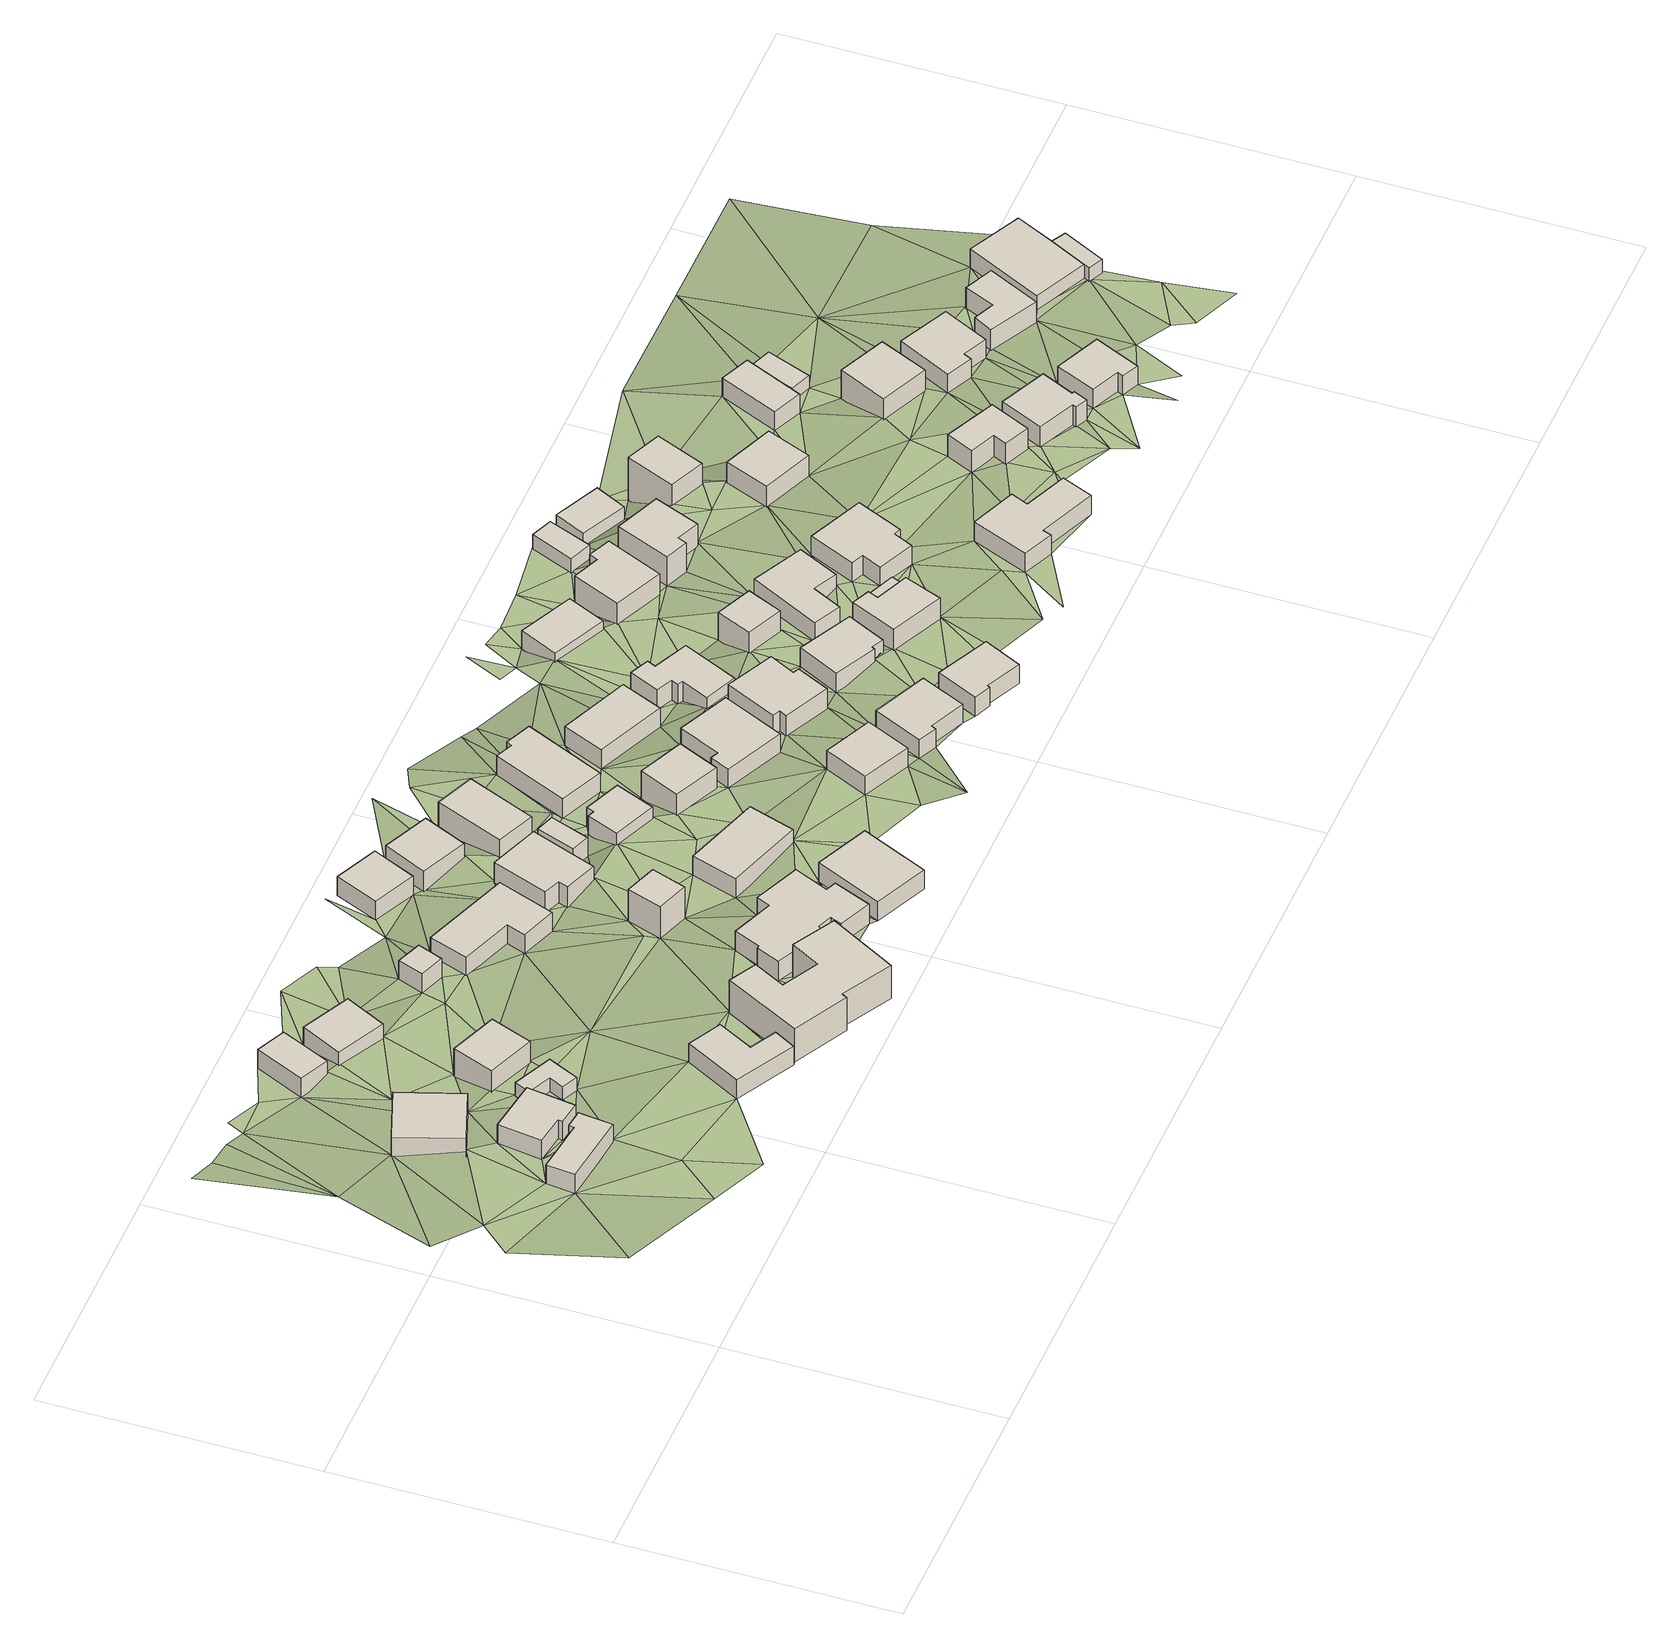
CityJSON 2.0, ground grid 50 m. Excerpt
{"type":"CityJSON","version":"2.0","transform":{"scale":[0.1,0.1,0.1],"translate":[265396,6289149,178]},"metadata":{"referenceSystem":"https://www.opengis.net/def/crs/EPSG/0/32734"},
"CityObjects":{
"building1":{"type":"Building","attributes":{"address":"Mamre Cape Town","building":"house","building:levels":"1","building_height":4.1,"roof_height":189.15,"ground_height":185.05,"plus_code":"4FRWFFQF+GR7"},"geometry":[{"type":"Solid","lod":"1","boundaries":[[[[0,1,2,3]],[[1,4,5,2]],[[4,6,7,5]],[[6,8,9,7]],[[8,10,11,9]],[[10,0,3,11]],[[3,2,5,7,9,11]],[[10,8,6,4,1,0]]]]}]},
"building2":{"type":"Building","attributes":{"address":"52 Main Road Mamre 7347 Cape Town","building":"house","building:levels":"1","building_height":4.1,"roof_height":189.15,"ground_height":185.05,"plus_code":"4FRWFFQF+HR5"},"geometry":[{"type":"Solid","lod":"1","boundaries":[[[[12,13,14,15]],[[13,16,17,14]],[[16,18,19,17]],[[18,20,21,19]],[[20,22,23,21]],[[22,12,15,23]],[[15,14,17,19,21,23]],[[22,20,18,16,13,12]]]]}]},
"building3":{"type":"Building","attributes":{"address":"54 Main Road Mamre 7347 Cape Town","building":"house","building:levels":"1","building_height":4.1,"roof_height":187.61,"ground_height":183.51,"plus_code":"4FRWFFQF+JR7"},"geometry":[{"type":"Solid","lod":"1","boundaries":[[[[24,25,26,27]],[[25,28,29,26]],[[28,30,31,29]],[[30,24,27,31]],[[27,26,29,31]],[[30,28,25,24]]]]}]},
"building4":{"type":"Building","attributes":{"building":"cabin","building:levels":"1","building_height":2.8,"roof_height":187.85,"ground_height":185.05,"plus_code":"4FRWFFQF+HV5"},"geometry":[{"type":"Solid","lod":"1","boundaries":[[[[32,33,34,35]],[[33,36,37,34]],[[36,38,39,37]],[[38,40,41,39]],[[40,42,43,41]],[[42,32,35,43]],[[35,34,37,39,41,43]],[[42,40,38,36,33,32]]]]}]},
"building5":{"type":"Building","attributes":{"address":"36 Liedeman Street Mamre 7347 Cape Town","building":"house","building:levels":"1","building_height":4.1,"roof_height":185.89,"ground_height":181.79,"plus_code":"4FRWFFQF+PV2"},"geometry":[{"type":"Solid","lod":"1","boundaries":[[[[44,45,46,47]],[[45,48,49,46]],[[48,50,51,49]],[[50,44,47,51]],[[47,46,49,51]],[[50,48,45,44]]]]}]},
"building6":{"type":"Building","attributes":{"address":"Surgery 3 Poskantoor Square Mamre 7347 Cape Town","building":"civic","building:levels":"1","amenity":"doctors","operator":"Dr. M.E. Petersen","building_height":4.1,"roof_height":190.26,"ground_height":186.16,"plus_code":"4FRWFFQF+FW9"},"geometry":[{"type":"Solid","lod":"1","boundaries":[[[[52,53,54,55]],[[53,56,57,54]],[[56,58,59,57]],[[58,60,61,59]],[[60,62,63,61]],[[62,52,55,63]],[[55,54,57,59,61,63]],[[62,60,58,56,53,52]]]]}]},
"building7":{"type":"Building","attributes":{"address":"Mamre Burial Society Association 4 Poskantoor Square Mamre 7347 Cape Town","building":"civic","building:levels":"1","amenity":"mortuary","building_height":4.1,"roof_height":189.15,"ground_height":185.05,"plus_code":"4FRWFFQF+HVX"},"geometry":[{"type":"Solid","lod":"1","boundaries":[[[[64,65,66,67]],[[65,68,69,66]],[[68,70,71,69]],[[70,64,67,71]],[[67,66,69,71]],[[70,68,65,64]]]]}]},
"building8":{"type":"Building","attributes":{"address":"35 Liedeman Street Mamre 7347 Cape Town","building":"house","building:levels":"1","building_height":4.1,"roof_height":185.89,"ground_height":181.79,"plus_code":"4FRWFFQF+MWJ"},"geometry":[{"type":"Solid","lod":"1","boundaries":[[[[72,73,74,75]],[[73,76,77,74]],[[76,78,79,77]],[[78,72,75,79]],[[75,74,77,79]],[[78,76,73,72]]]]}]},
"building9":{"type":"Building","attributes":{"address":"3 Poskantoor Square Mamre 7347 Cape Town","building":"house","building:levels":"2","building_height":6.9,"roof_height":193.06,"ground_height":186.16,"plus_code":"4FRWFFQG+C2J"},"geometry":[{"type":"Solid","lod":"1","boundaries":[[[[80,81,82,83]],[[81,84,85,82]],[[84,86,87,85]],[[86,88,89,87]],[[88,90,91,89]],[[90,92,93,91]],[[92,94,95,93]],[[94,96,97,95]],[[96,98,99,97]],[[98,80,83,99]],[[83,82,85,87,89,91,93,95,97,99]],[[98,96,94,92,90,88,86,84,81,80]]]]}]},
"building10":{"type":"Building","attributes":{"address":"34 Liedeman Street Mamre 7347 Cape Town","building":"house","building:levels":"1","building_height":4.1,"roof_height":187.34,"ground_height":183.24,"plus_code":"4FRWFFQF+MX4"},"geometry":[{"type":"Solid","lod":"1","boundaries":[[[[100,101,102,103]],[[101,104,105,102]],[[104,106,107,105]],[[106,100,103,107]],[[103,102,105,107]],[[106,104,101,100]]]]}]},
"building11":{"type":"Building","attributes":{"address":"33 Liedeman Street Mamre 7347 Cape Town","building":"house","building:levels":"1","building_height":4.1,"roof_height":186.68,"ground_height":182.58,"plus_code":"4FRWFFQG+J2H"},"geometry":[{"type":"Solid","lod":"1","boundaries":[[[[108,109,110,111]],[[109,112,113,110]],[[112,114,115,113]],[[114,116,117,115]],[[116,118,119,117]],[[118,108,111,119]],[[111,110,113,115,117,119]],[[118,116,114,112,109,108]]]]}]},
"building12":{"type":"Building","attributes":{"address":"1 Poskantoor Square Mamre 7347 Cape Town","building":"house","building:levels":"1","building_height":4.1,"roof_height":190.02,"ground_height":185.92,"plus_code":"4FRWFFQG+F34"},"geometry":[{"type":"Solid","lod":"1","boundaries":[[[[120,121,122,123]],[[121,124,125,122]],[[124,126,127,125]],[[126,128,129,127]],[[128,130,131,129]],[[130,132,133,131]],[[132,134,135,133]],[[134,136,137,135]],[[136,138,139,137]],[[138,140,141,139]],[[140,142,143,141]],[[142,144,145,143]],[[144,146,147,145]],[[146,120,123,147]],[[123,122,125,127,129,131,133,135,137,139,141,143,145,147]],[[146,144,142,140,138,136,134,132,130,128,126,124,121,120]]]]}]},
"building13":{"type":"Building","attributes":{"address":"2 Poskantoor Square Mamre 7347 Cape Town","building":"house","building:levels":"2","building_height":6.9,"roof_height":191.22,"ground_height":184.32,"plus_code":"4FRWFFQG+G3W"},"geometry":[{"type":"Solid","lod":"1","boundaries":[[[[148,149,150,151]],[[149,152,153,150]],[[152,154,155,153]],[[154,148,151,155]],[[151,150,153,155]],[[154,152,149,148]]]]}]},
"building14":{"type":"Building","attributes":{"address":"7 Kaap Street Mamre 7347 Cape Town","building":"house","building:levels":"1","building_height":4.1,"roof_height":185.1,"ground_height":181,"plus_code":"4FRWFFQG+P36"},"geometry":[{"type":"Solid","lod":"1","boundaries":[[[[156,157,158,159]],[[157,160,161,158]],[[160,162,163,161]],[[162,156,159,163]],[[159,158,161,163]],[[162,160,157,156]]]]}]},
"building15":{"type":"Building","attributes":{"address":"6 Jonas Street Mamre 7347 Cape Town","building":"house","building:levels":"1","building_height":4.1,"roof_height":189.78,"ground_height":185.68,"plus_code":"4FRWFFQG+C5J"},"geometry":[{"type":"Solid","lod":"1","boundaries":[[[[164,165,166,167]],[[165,168,169,166]],[[168,170,171,169]],[[170,164,167,171]],[[167,166,169,171]],[[170,168,165,164]]]]}]},
"building16":{"type":"Building","attributes":{"address":"32 Liedeman Street Mamre 7347 Cape Town","building":"house","building:levels":"1","building_height":4.1,"roof_height":186.68,"ground_height":182.58,"plus_code":"4FRWFFQG+J4C"},"geometry":[{"type":"Solid","lod":"1","boundaries":[[[[172,173,174,175]],[[173,176,177,174]],[[176,178,179,177]],[[178,180,181,179]],[[180,182,183,181]],[[182,172,175,183]],[[175,174,177,179,181,183]],[[182,180,178,176,173,172]]]]}]},
"building17":{"type":"Building","attributes":{"address":"8 Kaap Street Mamre 7347 Cape Town","building":"house","building:levels":"1","building_height":4.1,"roof_height":185.1,"ground_height":181,"plus_code":"4FRWFFQG+M3X"},"geometry":[{"type":"Solid","lod":"1","boundaries":[[[[184,185,186,187]],[[185,188,189,186]],[[188,190,191,189]],[[190,184,187,191]],[[187,186,189,191]],[[190,188,185,184]]]]}]},
"building18":{"type":"Building","attributes":{"address":"25 Liedeman Street Mamre 7347 Cape Town","building":"house","building:levels":"1","building_height":4.1,"roof_height":188.11,"ground_height":184.01,"plus_code":"4FRWFFQG+G56"},"geometry":[{"type":"Solid","lod":"1","boundaries":[[[[192,193,194,195]],[[193,196,197,194]],[[196,198,199,197]],[[198,192,195,199]],[[195,194,197,199]],[[198,196,193,192]]]]}]},
"building19":{"type":"Building","attributes":{"address":"Liedeman Street Mamre 7347 Cape Town","building":"garage","building:levels":"1","building_height":4.1,"roof_height":186.14,"ground_height":182.04,"plus_code":"4FRWFFQG+J48"},"geometry":[{"type":"Solid","lod":"1","boundaries":[[[[200,201,202,203]],[[201,204,205,202]],[[204,206,207,205]],[[206,200,203,207]],[[203,202,205,207]],[[206,204,201,200]]]]}]},
"building20":{"type":"Building","attributes":{"address":"9 Kaap Street Mamre 7347 Cape Town","building":"house","building:levels":"1","building_height":4.1,"roof_height":186.14,"ground_height":182.04,"plus_code":"4FRWFFQG+M49"},"geometry":[{"type":"Solid","lod":"1","boundaries":[[[[208,209,210,211]],[[209,212,213,210]],[[212,214,215,213]],[[214,208,211,215]],[[211,210,213,215]],[[214,212,209,208]]]]}]},
"building21":{"type":"Building","attributes":{"address":"31 Liedeman Street Mamre 7347 Cape Town","building":"house","building:levels":"1","building_height":4.1,"roof_height":186.14,"ground_height":182.04,"plus_code":"4FRWFFQG+H5V"},"geometry":[{"type":"Solid","lod":"1","boundaries":[[[[216,217,218,219]],[[217,220,221,218]],[[220,222,223,221]],[[222,224,225,223]],[[224,226,227,225]],[[226,216,219,227]],[[219,218,221,223,225,227]],[[226,224,222,220,217,216]]]]}]},
"building22":{"type":"Building","attributes":{"address":"Liedeman Street Mamre 7347 Cape Town","building":"house","building:levels":"1","building_height":4.1,"roof_height":188.11,"ground_height":184.01,"plus_code":"4FRWFFQG+H67"},"geometry":[{"type":"Solid","lod":"1","boundaries":[[[[228,229,230,231]],[[229,232,233,230]],[[232,234,235,233]],[[234,228,231,235]],[[231,230,233,235]],[[234,232,229,228]]]]}]},
"building23":{"type":"Building","attributes":{"address":"10 Kaap Street Mamre 7347 Cape Town","building":"house","building:levels":"1","building_height":4.1,"roof_height":186.14,"ground_height":182.04,"plus_code":"4FRWFFQG+J6R"},"geometry":[{"type":"Solid","lod":"1","boundaries":[[[[236,237,238,239]],[[237,240,241,238]],[[240,242,243,241]],[[242,244,245,243]],[[244,246,247,245]],[[246,236,239,247]],[[239,238,241,243,245,247]],[[246,244,242,240,237,236]]]]}]},
"building24":{"type":"Building","attributes":{"address":"23 Liedeman Street Mamre 7347 Cape Town","building":"house","building:levels":"1","building_height":4.1,"roof_height":189.56,"ground_height":185.46,"plus_code":"4FRWFFQG+F77"},"geometry":[{"type":"Solid","lod":"1","boundaries":[[[[248,249,250,251]],[[249,252,253,250]],[[252,254,255,253]],[[254,248,251,255]],[[251,250,253,255]],[[254,252,249,248]]]]}]},
"building25":{"type":"Building","attributes":{"address":"28 Liedeman Street Mamre 7347 Cape Town","building":"house","building:levels":"1","building_height":4.1,"roof_height":188.09,"ground_height":183.99,"plus_code":"4FRWFFQG+G7R"},"geometry":[{"type":"Solid","lod":"1","boundaries":[[[[256,257,258,259]],[[257,260,261,258]],[[260,262,263,261]],[[262,264,265,263]],[[264,266,267,265]],[[266,256,259,267]],[[259,258,261,263,265,267]],[[266,264,262,260,257,256]]]]}]},
"building26":{"type":"Building","attributes":{"address":"11 Kaap Street Mamre 7347 Cape Town","building":"house","building:levels":"1","building_height":4.1,"roof_height":186.02,"ground_height":181.92,"plus_code":"4FRWFFQG+J7C"},"geometry":[{"type":"Solid","lod":"1","boundaries":[[[[268,269,270,271]],[[269,272,273,270]],[[272,274,275,273]],[[274,268,271,275]],[[271,270,273,275]],[[274,272,269,268]]]]}]},
"building27":{"type":"Building","attributes":{"address":"21 Liedeman Street Mamre 7347 Cape Town","building":"house","building:levels":"1","building_height":4.1,"roof_height":189.56,"ground_height":185.46,"plus_code":"4FRWFFQG+C8V"},"geometry":[{"type":"Solid","lod":"1","boundaries":[[[[276,277,278,279]],[[277,280,281,278]],[[280,282,283,281]],[[282,284,285,283]],[[284,286,287,285]],[[286,276,279,287]],[[279,278,281,283,285,287]],[[286,284,282,280,277,276]]]]}]},
"building28":{"type":"Building","attributes":{"address":"26 Liedeman Street Mamre 7347 Cape Town","building":"house","building:levels":"1","building_height":4.1,"roof_height":188.09,"ground_height":183.99,"plus_code":"4FRWFFQG+G8V"},"geometry":[{"type":"Solid","lod":"1","boundaries":[[[[288,289,290,291]],[[289,292,293,290]],[[292,294,295,293]],[[294,296,297,295]],[[296,298,299,297]],[[298,300,301,299]],[[300,302,303,301]],[[302,288,291,303]],[[291,290,293,295,297,299,301,303]],[[302,300,298,296,294,292,289,288]]]]}]},
"building29":{"type":"Building","attributes":{"address":"19 Liedeman Street Mamre 7347 Cape Town","building":"house","building:levels":"1","building_height":4.1,"roof_height":189.61,"ground_height":185.51,"plus_code":"4FRWFFQG+C9G"},"geometry":[{"type":"Solid","lod":"1","boundaries":[[[[304,305,306,307]],[[305,308,309,306]],[[308,310,311,309]],[[310,312,313,311]],[[312,314,315,313]],[[314,304,307,315]],[[307,306,309,311,313,315]],[[314,312,310,308,305,304]]]]}]},
"building30":{"type":"Building","attributes":{"address":"12 Kaap Street Mamre 7347 Cape Town","building":"house","building:levels":"1","building_height":4.1,"roof_height":186.02,"ground_height":181.92,"plus_code":"4FRWFFQG+H8W"},"geometry":[{"type":"Solid","lod":"1","boundaries":[[[[316,317,318,319]],[[317,320,321,318]],[[320,322,323,321]],[[322,324,325,323]],[[324,326,327,325]],[[326,328,329,327]],[[328,330,331,329]],[[330,332,333,331]],[[332,334,335,333]],[[334,316,319,335]],[[319,318,321,323,325,327,329,331,333,335]],[[334,332,330,328,326,324,322,320,317,316]]]]}]},
"building31":{"type":"Building","attributes":{"address":"24 Liedeman Street Mamre 7347 Cape Town","building":"house","building:levels":"1","building_height":4.1,"roof_height":187.82,"ground_height":183.72,"plus_code":"4FRWFFQG+G98"},"geometry":[{"type":"Solid","lod":"1","boundaries":[[[[336,337,338,339]],[[337,340,341,338]],[[340,342,343,341]],[[342,344,345,343]],[[344,346,347,345]],[[346,336,339,347]],[[339,338,341,343,345,347]],[[346,344,342,340,337,336]]]]}]},
"building32":{"type":"Building","attributes":{"address":"Mamre 7347 Cape Town","building":"house","building:levels":"1","building_height":4.1,"roof_height":183.25,"ground_height":179.15,"plus_code":"4FRWFFQG+M9C"},"geometry":[{"type":"Solid","lod":"1","boundaries":[[[[348,349,350,351]],[[349,352,353,350]],[[352,354,355,353]],[[354,348,351,355]],[[351,350,353,355]],[[354,352,349,348]]]]}]},
"building33":{"type":"Building","attributes":{"address":"13 Kaap Street Mamre 7347 Cape Town","building":"house","building:levels":"1","building_height":4.1,"roof_height":187.82,"ground_height":183.72,"plus_code":"4FRWFFQG+H9H"},"geometry":[{"type":"Solid","lod":"1","boundaries":[[[[356,357,358,359]],[[357,360,361,358]],[[360,362,363,361]],[[362,356,359,363]],[[359,358,361,363]],[[362,360,357,356]]]]}]},
"building34":{"type":"Building","attributes":{"address":"22 Liedeman Street Mamre 7347 Cape Town","building":"house","building:levels":"1","building_height":4.1,"roof_height":189.61,"ground_height":185.51,"plus_code":"4FRWFFQG+FCV"},"geometry":[{"type":"Solid","lod":"1","boundaries":[[[[364,365,366,367]],[[365,368,369,366]],[[368,370,371,369]],[[370,372,373,371]],[[372,374,375,373]],[[374,364,367,375]],[[367,366,369,371,373,375]],[[374,372,370,368,365,364]]]]}]},
"building35":{"type":"Building","attributes":{"building":"garage","building:levels":"1","building_height":4.1,"roof_height":187.82,"ground_height":183.72,"plus_code":"4FRWFFQG+GC5"},"geometry":[{"type":"Solid","lod":"1","boundaries":[[[[368,365,376,377]],[[365,364,378,376]],[[364,379,380,378]],[[379,381,382,380]],[[381,368,377,382]],[[377,376,378,380,382]],[[381,379,364,365,368]]]]}]},
"building36":{"type":"Building","attributes":{"address":"14 Kaap Street Mamre 7347 Cape Town","building":"house","building:levels":"1","building_height":4.1,"roof_height":187.82,"ground_height":183.72,"plus_code":"4FRWFFQG+HC4"},"geometry":[{"type":"Solid","lod":"1","boundaries":[[[[383,384,385,386]],[[384,387,388,385]],[[387,389,390,388]],[[389,391,392,390]],[[391,393,394,392]],[[393,383,386,394]],[[386,385,388,390,392,394]],[[393,391,389,387,384,383]]]]}]},
"building37":{"type":"Building","attributes":{"address":"Mamre 7347 Cape Town","building":"house","building:levels":"1","building_height":4.1,"roof_height":185.78,"ground_height":181.68,"plus_code":"4FRWFFQG+MC6"},"geometry":[{"type":"Solid","lod":"1","boundaries":[[[[395,396,397,398]],[[396,399,400,397]],[[399,401,402,400]],[[401,403,404,402]],[[403,405,406,404]],[[405,395,398,406]],[[398,397,400,402,404,406]],[[405,403,401,399,396,395]]]]}]},
"building38":{"type":"Building","attributes":{"address":"15 Kaap Street Mamre 7347 Cape Town","building":"house","building:levels":"1","building_height":4.1,"roof_height":189.63,"ground_height":185.53,"plus_code":"4FRWFFQG+GFP"},"geometry":[{"type":"Solid","lod":"1","boundaries":[[[[407,408,409,410]],[[408,411,412,409]],[[411,413,414,412]],[[413,415,416,414]],[[415,417,418,416]],[[417,419,420,418]],[[419,421,422,420]],[[421,407,410,422]],[[410,409,412,414,416,418,420,422]],[[421,419,417,415,413,411,408,407]]]]}]},
"building39":{"type":"Building","attributes":{"address":"Mamre 7347 Cape Town","building":"house","building:levels":"1","building_height":4.1,"roof_height":188.11,"ground_height":184.01,"plus_code":"4FRWFFQG+JCX"},"geometry":[{"type":"Solid","lod":"1","boundaries":[[[[423,424,425,426]],[[424,427,428,425]],[[427,429,430,428]],[[429,431,432,430]],[[431,433,434,432]],[[433,423,426,434]],[[426,425,428,430,432,434]],[[433,431,429,427,424,423]]]]}]},
"building40":{"type":"Building","attributes":{"building":"cabin","building:levels":"1","building_height":2.8,"roof_height":181.95,"ground_height":179.15,"plus_code":"4FRWFFQG+PC5"},"geometry":[{"type":"Solid","lod":"1","boundaries":[[[[435,436,437,438]],[[436,439,440,437]],[[439,441,442,440]],[[441,435,438,442]],[[438,437,440,442]],[[441,439,436,435]]]]}]},
"building41":{"type":"Building","attributes":{"address":"18 Liedeman Street Mamre 7347 Cape Town","building":"house","building:levels":"1","building_height":4.1,"roof_height":190.55,"ground_height":186.45,"plus_code":"4FRWFFQG+CGW"},"geometry":[{"type":"Solid","lod":"1","boundaries":[[[[443,444,445,446]],[[444,447,448,445]],[[447,449,450,448]],[[449,451,452,450]],[[451,453,454,452]],[[453,455,456,454]],[[455,457,458,456]],[[457,443,446,458]],[[446,445,448,450,452,454,456,458]],[[457,455,453,451,449,447,444,443]]]]}]},
"building42":{"type":"Building","attributes":{"building":"cabin","building:levels":"1","building_height":2.8,"roof_height":181.5,"ground_height":178.7,"plus_code":"4FRWFFQG+MFW"},"geometry":[{"type":"Solid","lod":"1","boundaries":[[[[459,460,461,462]],[[460,463,464,461]],[[463,465,466,464]],[[465,459,462,466]],[[462,461,464,466]],[[465,463,460,459]]]]}]},
"building43":{"type":"Building","attributes":{"building":"house","building:levels":"1","building_height":4.1,"roof_height":188.11,"ground_height":184.01,"plus_code":"4FRWFFQG+MG7"},"geometry":[{"type":"Solid","lod":"1","boundaries":[[[[467,468,469,470]],[[468,471,472,469]],[[471,473,474,472]],[[473,467,470,474]],[[470,469,472,474]],[[473,471,468,467]]]]}]},
"building44":{"type":"Building","attributes":{"address":"Mamre 7347 Cape Town","building":"house","building:levels":"1","building_height":4.1,"roof_height":188.11,"ground_height":184.01,"plus_code":"4FRWFFQG+JG5"},"geometry":[{"type":"Solid","lod":"1","boundaries":[[[[475,476,477,478]],[[476,479,480,477]],[[479,481,482,480]],[[481,475,478,482]],[[478,477,480,482]],[[481,479,476,475]]]]}]},
"building45":{"type":"Building","attributes":{"address":"16 Kaap Street Mamre 7347 Cape Town","building":"yes","building:levels":"1","building_height":4.1,"roof_height":190.54,"ground_height":186.44,"plus_code":"4FRWFFQG+FJJ"},"geometry":[{"type":"Solid","lod":"1","boundaries":[[[[483,484,485,486]],[[484,487,488,485]],[[487,489,490,488]],[[489,491,492,490]],[[491,493,494,492]],[[493,483,486,494]],[[486,485,488,490,492,494]],[[493,491,489,487,484,483]]]]}]},
"building46":{"type":"Building","attributes":{"address":"17 Kaap Street Mamre 7347 Cape Town","building":"house","building:levels":"1","building_height":4.1,"roof_height":190.54,"ground_height":186.44,"plus_code":"4FRWFFQG+FJ9"},"geometry":[{"type":"Solid","lod":"1","boundaries":[[[[495,496,497,498]],[[496,499,500,497]],[[499,501,502,500]],[[501,503,504,502]],[[503,505,506,504]],[[505,507,508,506]],[[507,509,510,508]],[[509,495,498,510]],[[498,497,500,502,504,506,508,510]],[[509,507,505,503,501,499,496,495]]]]}]},
"building47":{"type":"Building","attributes":{"address":"Mamre 7347 Cape Town","building":"house","building:levels":"1","building_height":4.1,"roof_height":187.69,"ground_height":183.59,"plus_code":"4FRWFFQG+JJM"},"geometry":[{"type":"Solid","lod":"1","boundaries":[[[[511,512,513,514]],[[512,515,516,513]],[[515,517,518,516]],[[517,511,514,518]],[[514,513,516,518]],[[517,515,512,511]]]]}]},
"building48":{"type":"Building","attributes":{"address":"Mamre 7347 Cape Town","building":"house","building:levels":"1","building_height":4.1,"roof_height":189.83,"ground_height":185.73,"plus_code":"4FRWFFQG+HJ9"},"geometry":[{"type":"Solid","lod":"1","boundaries":[[[[519,520,521,522]],[[520,523,524,521]],[[523,525,526,524]],[[525,519,522,526]],[[522,521,524,526]],[[525,523,520,519]]]]}]},
"building49":{"type":"Building","attributes":{"building":"cabin","building:levels":"1","building_height":2.8,"roof_height":186.39,"ground_height":183.59,"plus_code":"4FRWFFQG+JJH"},"geometry":[{"type":"Solid","lod":"1","boundaries":[[[[527,528,529,530]],[[528,531,532,529]],[[531,533,534,532]],[[533,527,530,534]],[[530,529,532,534]],[[533,531,528,527]]]]}]},
"building50":{"type":"Building","attributes":{"address":"18 Kaap Street Mamre 7347 Cape Town","building":"house","building:levels":"1","building_height":4.1,"roof_height":190.18,"ground_height":186.08,"plus_code":"4FRWFFQG+CMX"},"geometry":[{"type":"Solid","lod":"1","boundaries":[[[[535,536,537,538]],[[536,539,540,537]],[[539,541,542,540]],[[541,543,544,542]],[[543,545,546,544]],[[545,535,538,546]],[[538,537,540,542,544,546]],[[545,543,541,539,536,535]]]]}]},
"building51":{"type":"Building","attributes":{"address":"Mamre 7347 Cape Town","building":"house","building:levels":"1","building_height":4.1,"roof_height":189.13,"ground_height":185.03,"plus_code":"4FRWFFQG+GMQ"},"geometry":[{"type":"Solid","lod":"1","boundaries":[[[[547,548,549,550]],[[548,551,552,549]],[[551,553,554,552]],[[553,555,556,554]],[[555,557,558,556]],[[557,547,550,558]],[[550,549,552,554,556,558]],[[557,555,553,551,548,547]]]]}]},
"building52":{"type":"Building","attributes":{"address":"21 Mamre 7347 Cape Town","building":"house","building:levels":"1","building_height":4.1,"roof_height":189.13,"ground_height":185.03,"plus_code":"4FRWFFQG+GP9"},"geometry":[{"type":"Solid","lod":"1","boundaries":[[[[559,560,561,562]],[[560,563,564,561]],[[563,565,566,564]],[[565,567,568,566]],[[567,569,570,568]],[[569,559,562,570]],[[562,561,564,566,568,570]],[[569,567,565,563,560,559]]]]}]},
"building53":{"type":"Building","attributes":{"address":"43 Mamre 7347 Cape Town","building":"house","building:levels":"1","building_height":4.1,"roof_height":187.73,"ground_height":183.63,"plus_code":"4FRWFFQG+GRC"},"geometry":[{"type":"Solid","lod":"1","boundaries":[[[[571,572,573,574]],[[572,575,576,573]],[[575,577,578,576]],[[577,579,580,578]],[[579,571,574,580]],[[574,573,576,578,580]],[[579,577,575,572,571]]]]}]},
"building54":{"type":"Building","attributes":{"building":"garage","building:levels":"1","building_height":4.1,"roof_height":187.73,"ground_height":183.63,"plus_code":"4FRWFFQG+FRV"},"geometry":[{"type":"Solid","lod":"1","boundaries":[[[[572,571,574,573]],[[571,581,582,574]],[[581,583,584,582]],[[583,585,586,584]],[[585,572,573,586]],[[573,574,582,584,586]],[[585,583,581,571,572]]]]}]},
"terrain1":{"type":"TINRelief","geometry":[{"type":"CompositeSurface","lod":"1","boundaries":[[[10,587,588]],[[587,10,589]],[[588,590,10]],[[591,592,589]],[[591,593,592]],[[589,10,8]],[[594,589,8]],[[595,10,590]],[[593,596,597]],[[594,591,589]],[[590,598,595]],[[593,599,596]],[[595,600,10]],[[12,22,8]],[[8,6,12]],[[593,591,601]],[[22,594,8]],[[601,599,593]],[[4,12,6]],[[12,4,16]],[[16,13,12]],[[595,598,52]],[[1,16,4]],[[22,24,594]],[[52,600,595]],[[18,1,600]],[[16,1,18]],[[601,591,44]],[[22,20,24]],[[44,591,25]],[[602,18,600]],[[601,603,604]],[[605,20,18]],[[18,606,605]],[[603,601,44]],[[607,25,24]],[[608,24,20]],[[18,602,606]],[[20,605,608]],[[25,607,44]],[[52,62,600]],[[24,608,609]],[[610,605,606]],[[602,600,62]],[[607,24,611]],[[611,24,609]],[[44,607,612]],[[50,603,44]],[[609,608,613]],[[607,614,612]],[[608,42,613]],[[607,611,615]],[[614,607,615]],[[42,602,616]],[[616,602,62]],[[614,617,612]],[[53,618,56]],[[613,42,616]],[[48,612,617]],[[58,56,60]],[[616,68,613]],[[60,619,62]],[[619,56,618]],[[611,68,620]],[[620,615,611]],[[619,616,62]],[[60,56,619]],[[617,621,48]],[[621,617,76]],[[615,100,76]],[[615,620,100]],[[112,68,616]],[[622,620,68]],[[98,96,623]],[[76,100,106]],[[96,94,623]],[[616,619,154]],[[98,624,619]],[[101,100,620]],[[621,76,625]],[[112,622,68]],[[626,76,106]],[[622,101,620]],[[94,92,623]],[[76,626,625]],[[98,623,624]],[[624,627,619]],[[628,112,616]],[[622,629,101]],[[92,630,623]],[[616,154,628]],[[627,154,619]],[[104,101,629]],[[624,631,627]],[[632,106,104]],[[632,626,106]],[[90,630,92]],[[112,109,622]],[[104,629,632]],[[633,634,90]],[[90,634,630]],[[635,636,630]],[[630,634,635]],[[114,112,628]],[[634,633,136]],[[154,627,148]],[[637,627,638]],[[628,154,152]],[[627,637,148]],[[628,152,114]],[[157,632,629]],[[639,114,152]],[[156,640,632]],[[629,116,157]],[[136,170,138]],[[632,157,156]],[[641,114,639]],[[641,116,114]],[[637,198,148]],[[639,642,641]],[[643,639,152]],[[637,142,198]],[[149,643,152]],[[170,168,138]],[[140,138,168]],[[149,148,196]],[[641,644,116]],[[198,196,148]],[[168,142,140]],[[645,157,116]],[[645,116,644]],[[645,646,157]],[[198,142,647]],[[149,648,643]],[[645,644,649]],[[149,196,648]],[[160,157,646]],[[168,647,142]],[[643,201,200]],[[650,649,644]],[[200,180,643]],[[644,180,650]],[[201,643,648]],[[647,168,165]],[[196,651,648]],[[200,206,180]],[[652,165,653]],[[650,180,654]],[[165,652,647]],[[196,193,651]],[[214,649,650]],[[226,201,648]],[[180,206,654]],[[201,226,204]],[[185,649,214]],[[206,204,654]],[[655,648,651]],[[185,656,646]],[[204,226,222]],[[252,647,652]],[[224,222,226]],[[657,651,193]],[[654,204,658]],[[651,657,655]],[[659,204,222]],[[658,204,659]],[[185,214,656]],[[660,252,652]],[[658,212,654]],[[193,647,249]],[[657,234,655]],[[657,193,266]],[[659,222,661]],[[252,249,647]],[[220,655,234]],[[661,222,220]],[[214,212,662]],[[663,658,659]],[[657,266,664]],[[249,266,193]],[[663,212,658]],[[661,220,234]],[[254,252,660]],[[254,660,665]],[[212,663,662]],[[664,266,264]],[[661,234,272]],[[664,264,666]],[[234,666,272]],[[667,662,663]],[[282,254,665]],[[262,666,264]],[[256,266,249]],[[282,665,284]],[[663,668,669]],[[661,272,269]],[[262,260,666]],[[666,260,272]],[[661,269,237]],[[254,282,248]],[[667,663,670]],[[670,663,669]],[[249,671,256]],[[671,249,248]],[[260,274,272]],[[280,248,282]],[[672,669,237]],[[673,256,671]],[[276,286,284]],[[670,669,672]],[[256,673,257]],[[671,674,673]],[[248,675,671]],[[260,676,274]],[[248,280,675]],[[260,257,676]],[[237,269,677]],[[673,678,257]],[[679,269,268]],[[237,677,672]],[[678,676,257]],[[276,308,305]],[[676,680,274]],[[677,269,679]],[[337,675,280]],[[268,274,681]],[[681,274,680]],[[337,280,277]],[[305,277,276]],[[682,676,678]],[[680,676,683]],[[684,681,680]],[[268,681,685]],[[677,679,268]],[[675,337,289]],[[678,294,682]],[[277,305,686]],[[294,292,289]],[[337,277,687]],[[685,688,268]],[[336,289,337]],[[677,268,688]],[[294,289,336]],[[304,686,305]],[[689,688,685]],[[686,690,277]],[[691,682,294]],[[689,692,328]],[[277,690,687]],[[328,682,691]],[[691,294,336]],[[314,693,304]],[[688,694,677]],[[342,687,695]],[[696,694,697]],[[695,687,690]],[[698,688,689]],[[691,336,699]],[[688,354,694]],[[700,686,304]],[[328,701,689]],[[336,384,699]],[[691,362,328]],[[690,686,700]],[[336,346,384]],[[694,354,702]],[[370,695,690]],[[700,304,693]],[[703,691,699]],[[689,704,698]],[[699,384,703]],[[370,346,695]],[[689,701,704]],[[701,328,362]],[[346,387,384]],[[354,705,702]],[[700,693,706]],[[346,370,387]],[[703,384,383]],[[354,352,705]],[[370,381,387]],[[362,707,701]],[[381,370,368]],[[698,704,352]],[[703,383,707]],[[708,387,381]],[[704,701,709]],[[389,387,708]],[[405,352,704]],[[706,710,700]],[[711,705,352]],[[423,701,707]],[[712,413,381]],[[707,383,423]],[[408,708,381]],[[408,381,413]],[[415,713,700]],[[701,423,709]],[[711,352,405]],[[443,710,706]],[[700,710,415]],[[712,713,415]],[[408,413,411]],[[712,415,413]],[[424,423,383]],[[405,714,401]],[[708,408,407]],[[444,443,715]],[[711,405,716]],[[401,716,405]],[[709,423,433]],[[708,407,717]],[[718,383,717]],[[383,718,424]],[[433,719,709]],[[443,457,710]],[[401,719,716]],[[415,710,457]],[[716,720,711]],[[718,721,424]],[[419,417,415]],[[419,415,457]],[[722,716,719]],[[719,433,722]],[[723,717,407]],[[722,433,459]],[[723,718,717]],[[444,449,447]],[[724,459,433]],[[722,459,439]],[[407,421,723]],[[718,725,724]],[[419,457,487]],[[718,723,725]],[[465,439,459]],[[460,459,724]],[[419,487,421]],[[726,724,725]],[[451,455,453]],[[460,724,726]],[[487,457,455]],[[727,726,725]],[[421,476,723]],[[723,728,725]],[[468,460,726]],[[729,451,449]],[[455,451,730]],[[728,727,725]],[[460,468,463]],[[484,421,487]],[[455,731,487]],[[730,731,455]],[[730,451,729]],[[476,421,732]],[[728,467,727]],[[463,468,467]],[[484,732,421]],[[729,733,730]],[[734,487,731]],[[728,479,467]],[[735,731,730]],[[736,735,730]],[[730,733,736]],[[511,479,476]],[[476,732,737]],[[467,738,463]],[[483,732,484]],[[733,739,736]],[[740,735,736]],[[476,512,511]],[[501,733,741]],[[517,467,479]],[[476,737,512]],[[483,735,740]],[[739,742,736]],[[739,733,501]],[[517,479,511]],[[741,535,501]],[[732,483,553]],[[743,737,732]],[[535,741,539]],[[738,467,517]],[[553,483,740]],[[535,503,501]],[[525,512,737]],[[553,743,732]],[[505,503,507]],[[503,535,545]],[[527,512,528]],[[525,528,512]],[[740,507,555]],[[555,553,740]],[[512,527,515]],[[507,503,545]],[[539,536,535]],[[541,539,744]],[[515,738,517]],[[527,533,515]],[[528,525,745]],[[551,743,553]],[[547,507,545]],[[555,507,547]],[[515,533,531]],[[745,743,551]],[[555,547,557]],[[746,541,747]],[[748,547,545]],[[543,541,746]],[[745,749,528]],[[528,749,531]],[[545,543,750]],[[738,515,751]],[[545,750,748]],[[745,551,749]],[[547,748,752]],[[531,751,515]],[[752,548,547]],[[543,746,750]],[[548,749,551]],[[752,753,548]],[[749,751,531]],[[752,754,753]],[[749,548,753]],[[755,746,756]],[[746,755,750]],[[757,559,750]],[[758,756,759]],[[757,750,755]],[[753,577,749]],[[759,760,758]],[[755,756,758]],[[753,559,577]],[[577,559,757]],[[755,761,757]],[[758,762,755]],[[749,577,763]],[[749,764,751]],[[585,575,572]],[[749,763,764]],[[763,577,575]]]}]}
},
"vertices":[
[338,307,71],[345,370,71],[345,370,112],[338,307,112],[310,374,71],[310,374,112],[309,364,71],[309,364,112],[209,376,71],[209,376,112],[203,323,71],[203,323,112],
[261,402,71],[317,394,71],[317,394,112],[261,402,112],[316,386,71],[316,386,112],[360,380,71],[360,380,112],[373,469,71],[373,469,112],[273,483,71],[273,483,112],
[343,560,55],[304,675,55],[304,675,96],[343,560,96],[201,640,55],[201,640,96],[241,525,55],[241,525,96],
[392,496,69],[378,467,69],[378,467,98],[392,496,98],[421,447,69],[421,447,98],[409,420,69],[409,420,98],[438,407,69],[438,407,98],[464,463,69],[464,463,98],
[301,832,38],[356,807,38],[356,807,79],[301,832,79],[397,897,38],[397,897,79],[343,922,38],[343,922,79],
[495,152,82],[603,93,82],[603,93,123],[495,152,123],[625,132,82],[625,132,123],[577,158,82],[577,158,123],[612,223,82],[612,223,123],[551,255,82],[551,255,123],
[391,536,52],[479,502,52],[479,502,112],[391,536,112],[508,578,52],[508,578,112],[420,612,52],[420,612,112],
[381,796,36],[470,752,36],[470,752,79],[381,796,79],[508,827,36],[508,827,79],[419,871,36],[419,871,79],
[688,235,79],[614,95,79],[614,95,151],[688,235,151],[714,42,79],[714,42,151],[719,52,79],[719,52,151],[811,1,79],[811,1,151],[881,125,79],[881,125,151],[804,168,79],[804,168,151],[774,114,79],[774,114,151],[707,150,79],[707,150,151],[738,208,79],[738,208,151],
[590,729,52],[636,712,52],[636,712,93],[590,729,93],[654,758,52],[654,758,93],[608,776,52],[608,776,93],
[658,678,46],[755,643,46],[755,643,87],[658,678,87],[742,608,46],[742,608,87],[808,584,46],[808,584,87],[847,689,46],[847,689,87],[684,749,46],[684,749,87],
[834,278,77],[813,230,77],[813,230,120],[834,278,120],[808,231,77],[808,231,120],[789,188,77],[789,188,120],[883,142,77],[883,142,120],[891,155,77],[891,155,120],[918,144,77],[918,144,120],[909,123,77],[909,123,120],[969,97,77],[969,97,120],[998,166,77],[998,166,120],[979,174,77],[979,174,120],[1007,237,77],[1007,237,120],[922,273,77],[922,273,120],[911,248,77],[911,248,120],
[893,387,63],[915,450,63],[915,450,132],[893,387,132],[856,471,63],[856,471,132],[834,408,63],[834,408,132],
[751,868,30],[829,832,30],[829,832,71],[751,868,71],[865,911,30],[865,911,71],[786,947,30],[786,947,71],
[1079,42,77],[1135,165,77],[1135,165,118],[1079,42,118],[1037,209,77],[1037,209,118],[981,86,77],[981,86,118],
[850,612,40],[880,600,40],[880,600,87],[850,612,87],[874,582,40],[874,582,87],[935,559,40],[935,559,87],[981,680,40],[981,680,87],[889,714,40],[889,714,87],
[931,781,19],[967,861,19],[967,861,71],[931,781,71],[883,899,19],[883,899,71],[846,820,19],[846,820,71],
[1115,281,60],[1143,366,60],[1143,366,101],[1115,281,101],[999,412,60],[999,412,101],[971,328,60],[971,328,101],
[969,607,40],[1003,595,40],[1003,595,81],[969,607,81],[1029,666,40],[1029,666,81],[995,678,40],[995,678,81],
[949,727,19],[1019,697,19],[1019,697,81],[949,727,81],[1071,821,19],[1071,821,81],[1000,851,19],[1000,851,81],
[1028,554,40],[1108,521,40],[1108,521,81],[1028,554,81],[1138,593,40],[1138,593,81],[1070,621,40],[1070,621,81],[1065,607,40],[1065,607,81],[1052,612,40],[1052,612,81],
[1129,487,40],[1212,449,40],[1212,449,101],[1129,487,101],[1246,524,40],[1246,524,101],[1163,561,40],[1163,561,101],
[1156,629,39],[1222,776,39],[1222,776,81],[1156,629,81],[1174,797,39],[1174,797,81],[1169,787,39],[1169,787,81],[1137,801,39],[1137,801,81],[1076,664,39],[1076,664,81],
[1385,250,75],[1297,290,75],[1297,290,116],[1385,250,116],[1260,210,75],[1260,210,116],[1348,169,75],[1348,169,116],
[1324,380,60],[1376,493,60],[1376,493,101],[1324,380,101],[1282,536,60],[1282,536,101],[1246,459,60],[1246,459,101],[1232,466,60],[1232,466,101],[1215,430,60],[1215,430,101],
[1370,668,39],[1242,722,39],[1242,722,80],[1370,668,80],[1209,647,39],[1209,647,80],[1337,592,39],[1337,592,80],
[1477,121,75],[1514,203,75],[1514,203,116],[1477,121,116],[1414,248,75],[1414,248,116],[1372,158,75],[1372,158,116],[1406,142,75],[1406,142,116],[1411,151,75],[1411,151,116],
[1452,346,57],[1481,406,57],[1481,406,101],[1452,346,101],[1470,411,57],[1470,411,101],[1494,458,57],[1494,458,101],[1407,500,57],[1407,500,101],[1362,406,57],[1362,406,101],[1375,400,57],[1375,400,101],[1368,386,57],[1368,386,101],
[1632,138,75],[1535,184,75],[1535,184,116],[1632,138,116],[1499,108,75],[1499,108,116],[1530,94,75],[1530,94,116],[1533,99,75],[1533,99,116],[1598,68,75],[1598,68,116],
[1376,611,37],[1406,597,37],[1406,597,80],[1376,611,80],[1400,585,37],[1400,585,80],[1410,580,37],[1410,580,80],[1386,530,37],[1386,530,80],[1446,503,37],[1446,503,80],[1493,605,37],[1493,605,80],[1429,634,37],[1429,634,80],[1436,650,37],[1436,650,80],[1401,666,37],[1401,666,80],
[1533,422,57],[1494,346,57],[1494,346,98],[1533,422,98],[1571,308,57],[1571,308,98],[1574,313,57],[1574,313,98],[1596,302,57],[1596,302,98],[1631,373,57],[1631,373,98],
[1431,807,12],[1531,761,12],[1531,761,52],[1431,807,52],[1563,831,12],[1563,831,52],[1464,877,12],[1464,877,52],
[1539,512,37],[1605,483,37],[1605,483,98],[1539,512,98],[1633,547,37],[1633,547,98],[1567,576,37],[1567,576,98],
[1732,313,57],[1671,339,57],[1671,339,116],[1732,313,116],[1679,358,57],[1679,358,116],[1646,373,57],[1646,373,116],[1607,288,57],[1607,288,116],[1704,243,57],[1704,243,116],
[1671,339,98],[1679,358,98],[1732,313,98],[1744,341,57],[1744,341,98],[1682,367,57],[1682,367,98],
[1662,549,57],[1597,421,57],[1597,421,98],[1662,549,98],[1647,396,57],[1647,396,98],[1674,450,57],[1674,450,98],[1718,428,57],[1718,428,98],[1755,503,57],[1755,503,98],
[1551,744,12],[1642,704,12],[1642,704,78],[1551,744,78],[1688,809,12],[1688,809,78],[1647,827,12],[1647,827,78],[1640,811,12],[1640,811,78],[1590,832,12],[1590,832,78],
[1772,491,75],[1734,406,75],[1734,406,116],[1772,491,116],[1757,396,75],[1757,396,116],[1740,360,75],[1740,360,116],[1807,330,75],[1807,330,116],[1824,366,75],[1824,366,116],[1837,361,75],[1837,361,116],[1875,446,75],[1875,446,116],
[1661,698,37],[1703,681,37],[1703,681,101],[1661,698,101],[1710,697,37],[1710,697,101],[1752,679,37],[1752,679,101],[1786,763,37],[1786,763,101],[1702,798,37],[1702,798,101],
[1667,866,7],[1708,849,7],[1708,849,39],[1667,866,39],[1740,929,7],[1740,929,39],[1700,945,7],[1700,945,39],
[1842,147,84],[1898,123,84],[1898,123,126],[1842,147,126],[1904,139,84],[1904,139,126],[2010,95,84],[2010,95,126],[2034,152,84],[2034,152,126],[1955,185,84],[1955,185,126],[1969,217,84],[1969,217,126],[1885,251,84],[1885,251,126],
[1735,870,7],[1818,830,7],[1818,830,35],[1735,870,35],[1846,887,7],[1846,887,35],[1762,927,7],[1762,927,35],
[1929,812,7],[1864,840,7],[1864,840,101],[1929,812,101],[1825,751,7],[1825,751,101],[1891,722,7],[1891,722,101],
[1875,605,56],[1969,567,56],[1969,567,101],[1875,605,101],[2002,648,56],[2002,648,101],[1908,686,56],[1908,686,101],
[2161,321,77],[2068,364,77],[2068,364,125],[2161,321,125],[2045,314,77],[2045,314,125],[2092,293,77],[2092,293,125],[2080,268,77],[2080,268,125],[2127,247,77],[2127,247,125],
[2137,229,81],[2205,198,81],[2205,198,125],[2137,229,125],[2202,191,81],[2202,191,125],[2224,181,81],[2224,181,125],[2236,207,81],[2236,207,125],[2231,209,81],[2231,209,125],[2259,269,81],[2259,269,125],[2173,308,81],[2173,308,125],
[2052,656,56],[2106,633,56],[2106,633,97],[2052,656,97],[2154,741,56],[2154,741,97],[2100,764,56],[2100,764,97],
[2121,493,56],[2209,454,56],[2209,454,118],[2121,493,118],[2249,543,56],[2249,543,118],[2162,582,56],[2162,582,118],
[2128,654,56],[2167,639,56],[2167,639,84],[2128,654,84],[2198,720,56],[2198,720,84],[2159,735,56],[2159,735,84],
[2254,181,81],[2306,158,81],[2306,158,122],[2254,181,122],[2301,147,81],[2301,147,122],[2332,133,81],[2332,133,122],[2370,217,81],[2370,217,122],[2287,254,81],[2287,254,122],
[2319,390,70],[2360,474,70],[2360,474,111],[2319,390,111],[2268,518,70],[2268,518,111],[2219,419,70],[2219,419,111],[2267,396,70],[2267,396,111],[2274,411,70],[2274,411,111],
[2478,439,56],[2425,463,56],[2425,463,111],[2478,439,111],[2400,408,56],[2400,408,111],[2362,425,56],[2362,425,111],[2343,390,56],[2343,390,111],[2432,344,56],[2432,344,111],
[2557,307,56],[2592,376,56],[2592,376,97],[2557,307,97],[2626,446,56],[2626,446,97],[2529,494,56],[2529,494,97],[2460,354,56],[2460,354,97],
[2552,297,56],[2552,297,97],[2579,284,56],[2579,284,97],[2618,362,56],[2618,362,97],
[27,379,73],[77,185,81],[77,435,73],[259,104,79],[201,640,58],[0,499,73],[77,685,58],[241,525,71],[328,185,79],[104,913,38],[57,931,38],[365,58,79],[154,906,38],[338,307,79],[188,890,38],[438,407,71],[266,892,38],[203,922,38],[378,467,71],[409,420,71],[328,685,55],[392,496,71],[391,536,71],[421,447,71],[420,612,55],[356,807,55],[479,502,69],[381,796,55],[470,752,52],[579,435,69],[419,871,38],[614,95,82],[688,235,82],[579,685,52],[531,951,36],[658,678,52],[789,188,79],[808,231,79],[606,917,36],[617,883,36],[834,278,79],[830,435,63],[684,749,52],[883,142,79],[813,230,79],[718,839,30],[895,99,79],[909,123,79],[918,144,79],[891,155,79],[922,273,79],[911,248,79],[874,582,46],[771,962,30],[850,612,46],[880,600,46],[935,559,63],[889,714,46],[846,820,30],[883,899,30],[1115,281,77],[1028,554,60],[931,781,46],[949,727,46],[1081,435,60],[1151,161,77],[1126,96,77],[1019,697,40],[1108,521,60],[1036,978,19],[1129,487,60],[1081,685,40],[1076,664,40],[1267,117,75],[1156,629,40],[1081,930,19],[1137,801,40],[1212,449,60],[1311,53,86],[1246,524,60],[1122,949,19],[1169,787,40],[1174,797,40],[1230,896,13],[1368,386,60],[1258,879,13],[1362,406,60],[1375,400,60],[1452,346,60],[1386,530,60],[1395,820,13],[1407,500,60],[1332,685,39],[1400,585,39],[1376,611,39],[1446,503,60],[1410,580,39],[1406,597,39],[1401,666,39],[1583,185,75],[1571,308,75],[1431,807,39],[1436,650,39],[1607,288,75],[1539,512,57],[1429,634,39],[1659,125,75],[1416,869,13],[1596,302,75],[1381,884,13],[1413,954,13],[1531,761,37],[1583,435,57],[1704,243,75],[1583,685,37],[1452,935,13],[1605,483,57],[1551,744,37],[1499,926,12],[1746,82,84],[1633,547,57],[1718,428,75],[1642,704,37],[1834,185,84],[1583,930,11],[1744,341,75],[1732,313,75],[1640,811,37],[1786,61,84],[1667,866,12],[1755,503,75],[1752,679,60],[1688,809,37],[1700,945,12],[1710,697,60],[1708,849,12],[1875,605,60],[1786,763,60],[1834,685,60],[1825,751,60],[1891,722,60],[1908,686,60],[2070,166,84],[2085,185,84],[2080,268,84],[2085,435,77],[2170,121,84],[2092,293,84],[2127,247,84],[2137,229,84],[2121,493,77],[2085,930,29],[2202,191,84],[2173,308,84],[2186,76,84],[2205,198,84],[2209,454,77],[2311,56,88],[2249,543,70],[2421,168,81],[2376,73,81],[2343,390,70],[2336,685,51],[2432,344,70],[2336,930,23],[2362,425,70],[2425,463,70],[2400,408,70],[2552,297,72],[2494,135,72],[2460,354,70],[2587,185,71],[2514,98,72],[2602,61,72],[2557,307,72],[2579,284,72],[2587,685,39],[2587,930,20]
]}
